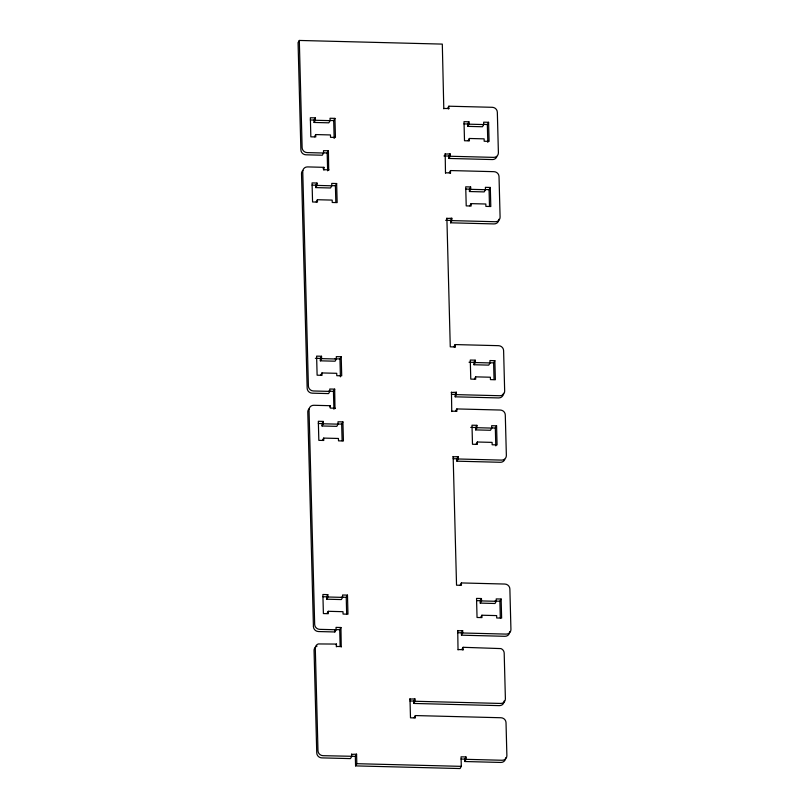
<?xml version="1.0" encoding="UTF-8"?>
<svg xmlns="http://www.w3.org/2000/svg" width="809" height="809" viewBox="0 0 809 809"><rect width="100%" height="100%" fill="white"/><g stroke="black" fill="none" stroke-linecap="round" stroke-linejoin="round"><path stroke-width="1.21" d="M443.797 108.821L442.311 44.101L299.31 40.45L298.066 42.644L300.887 149.908A4.985 4.692 29.6 0 0 305.923 154.802L322.316 155.217L323.56 153.022L323.499 150.646L328.414 150.767L328.707 170.203M314.023 120.076L315.267 117.881L310.353 117.75L310.848 136.822L315.773 136.943L315.702 134.567L330.456 134.941L330.517 137.328L335.442 137.449L334.936 118.377L330.021 118.256L330.082 120.642L328.838 122.826L314.084 122.452L314.023 120.076L310.332 119.975M314.084 122.452L315.328 120.258L315.267 117.881M314.458 136.761L315.702 134.567M334.157 138.45L333.692 120.571L334.936 118.377M327.645 170.841L327.17 152.962L328.414 150.767M323.104 168.788L323.944 167.332L307.551 166.907A4.985 4.702 29.6 0 0 302.758 171.559L308.401 386.085A4.985 4.692 29.6 0 0 313.447 390.98L329.829 391.394L329.769 389.018L334.683 389.139L334.977 408.575M323.792 170.082L323.944 167.332M315.732 185.231L316.986 183.036L312.062 182.905L312.567 201.977L317.482 202.098L317.421 199.722L332.175 200.096L332.236 202.483L337.151 202.604L336.645 183.532L331.73 183.41L331.791 185.797L330.547 187.981L315.803 187.607L315.732 185.231L312.052 185.13M315.803 187.607L317.047 185.413L316.986 183.036M316.177 201.916L317.421 199.722M335.846 202.412L335.401 185.726L336.645 183.532M447.61 108.396L448.853 106.201L492.287 107.304A4.985 4.692 29.6 0 1 497.333 112.198L498.395 152.719A4.985 4.692 29.6 0 1 493.601 157.371L450.168 156.258L448.924 158.453L492.357 159.555A4.985 4.692 29.6 0 0 496.847 156.663M448.712 108.952L448.853 106.201M320.293 358.438L321.537 356.253L316.622 356.122L317.118 375.194L322.043 375.315L321.972 372.939L336.726 373.313L336.787 375.689L341.711 375.821L341.206 356.749L336.291 356.627L336.352 359.004L335.108 361.198L320.354 360.824L320.293 358.438L315.379 358.316M320.354 360.824L321.598 358.63L321.537 356.253M444.99 154.114L450.107 153.872L450.168 156.258M320.728 375.123L321.972 372.939M448.924 158.453L448.864 156.066L450.107 153.872M467.673 123.989L468.917 121.795L464.002 121.674L464.508 140.746L469.422 140.867L469.362 138.481L484.116 138.855L484.176 141.241L489.091 141.373L488.585 122.301L483.671 122.169L483.731 124.556L482.488 126.75L467.733 126.376L467.673 123.989L463.992 123.898M467.733 126.376L468.987 124.181L468.917 121.795M340.427 376.822L339.962 358.943L341.206 356.749M445.486 173.187L445.193 153.75M449.308 172.752L450.552 170.557L493.986 171.67A4.985 4.702 29.6 0 1 499.022 176.554L500.093 217.085A4.985 4.692 29.6 0 1 495.3 221.727L451.867 220.614L450.623 222.809L494.056 223.921A4.985 4.692 29.6 0 0 498.84 219.279M468.118 140.675L469.362 138.481M450.401 173.308L450.552 170.557M329.829 391.394L328.585 393.589L312.193 393.174A4.985 4.692 29.6 0 1 307.157 388.28L301.514 173.743A4.985 4.702 29.6 0 1 302.859 170.416M333.915 409.212L333.439 391.334L334.683 389.139M487.817 142.374L487.342 124.495L488.585 122.301M329.587 406.796L330.214 405.703L313.821 405.279A4.985 4.702 29.6 0 0 309.028 409.92L314.671 624.457A4.985 4.692 29.6 0 0 319.717 629.351L336.099 629.766L336.038 627.38L340.953 627.511L341.246 646.947M322.002 423.592L323.256 421.408L318.331 421.277L318.837 440.349L323.752 440.47L323.691 438.094L338.445 438.468L338.506 440.844L343.421 440.976L342.915 421.904L338 421.782L338.061 424.159L336.817 426.353L322.073 425.979L322.002 423.592L318.321 423.501M322.073 425.979L323.317 423.785L323.256 421.408M446.679 218.47L451.806 218.228L451.867 220.614M322.447 440.278L323.691 438.094M450.623 222.809L450.552 220.422L451.806 218.228M469.392 189.144L470.636 186.95L465.721 186.828L466.217 205.891L471.141 206.022L471.071 203.635L485.825 204.01L485.885 206.396L490.8 206.517L490.305 187.455L485.39 187.324L485.451 189.71L484.207 191.905L469.453 191.531L469.392 189.144L465.701 189.053M469.453 191.531L470.696 189.336L470.636 186.95M342.116 440.784L341.671 424.098L342.915 421.904M469.827 205.83L471.071 203.635M489.496 206.335L489.061 189.65L490.305 187.455M453.879 346.758L455.123 344.573L498.556 345.676A4.985 4.692 29.6 0 1 503.602 350.57L504.664 391.091A4.985 4.692 29.6 0 1 499.871 395.732L456.438 394.63L455.194 396.814L498.627 397.927A4.985 4.692 29.6 0 0 503.42 393.285M454.982 347.314L455.123 344.573M326.563 596.809L327.807 594.615L322.892 594.494L323.388 613.566L328.312 613.687L328.242 611.301L342.996 611.685L343.056 614.061L347.971 614.193L347.476 595.121L342.561 594.999L342.622 597.376L341.378 599.57L326.624 599.196L326.563 596.809L322.872 596.718M326.624 599.196L327.867 597.002L327.807 594.615M451.26 392.486L456.377 392.244L456.438 394.63M326.998 613.495L328.242 611.301M455.194 396.814L455.133 394.438L456.377 392.244M473.943 362.361L475.186 360.167L470.272 360.045L470.777 379.108L475.692 379.239L475.631 376.852L490.375 377.227L490.446 379.613L495.361 379.734L494.855 360.672L489.941 360.541L490.001 362.928L488.757 365.122L474.003 364.748L473.943 362.361L469.028 362.23M474.003 364.748L475.257 362.553L475.186 360.167M346.667 614.001L346.232 597.315L347.476 595.121M451.756 411.548L451.462 392.112M455.568 411.124L456.822 408.929L500.255 410.032A4.985 4.702 29.6 0 1 505.291 414.926L506.363 455.457A4.985 4.692 29.6 0 1 501.57 460.099L458.137 458.986L456.893 461.181L500.326 462.283A4.985 4.692 29.6 0 0 504.816 459.391M474.387 379.047L475.631 376.852M313.427 626.651A4.985 4.692 29.6 0 0 318.463 631.546L334.855 631.96L336.099 629.766M340.144 646.391L339.709 629.705L340.953 627.511M494.046 379.552L493.611 362.857L494.855 360.672M336.059 644.803L336.473 644.065L318.291 643.944A4.996 4.702 29.6 0 0 315.298 648.292L317.988 750.792A4.985 4.692 29.6 0 0 323.034 755.687L355.323 756.354L356.567 754.16L351.45 754.403M336.332 646.816L336.473 644.065M452.949 456.842L458.076 456.6L458.137 458.986M456.893 461.181L456.822 458.794L458.076 456.6M475.662 427.516L476.906 425.322L471.991 425.2L472.486 444.262L477.401 444.394L477.34 442.007L492.094 442.381L492.155 444.768L497.07 444.889L496.574 425.827L491.66 425.696L491.72 428.082L490.476 430.277L475.722 429.903L475.662 427.516L470.737 427.385M475.722 429.903L476.966 427.708L476.906 425.322M476.096 444.202L477.34 442.007M495.796 445.89L495.33 428.012L496.574 425.827M505.635 757.8A4.985 4.692 29.6 0 1 500.842 762.442L464.791 761.522L466.035 759.327L465.974 756.951L461.059 756.819L461.302 766.356L460.058 768.55L355.576 765.89L356.82 763.696L356.567 754.16M460.149 585.129L461.393 582.935L504.826 584.047A4.985 4.692 29.6 0 1 509.872 588.942L510.934 629.463A4.985 4.692 29.6 0 1 506.141 634.104L462.708 632.992L461.464 635.186L504.897 636.299A4.985 4.692 29.6 0 0 509.69 631.657M409.779 699.118L414.896 698.875L414.966 701.261L413.712 703.446L499.355 705.63A4.985 4.692 29.6 0 0 504.138 700.988M413.712 703.446L413.652 701.069L414.896 698.875M457.52 630.848L462.647 630.615L462.708 632.992M461.464 635.186L461.403 632.81L462.647 630.615M480.212 600.733L481.456 598.539L476.541 598.407L477.047 617.479L481.962 617.611L481.901 615.224L496.645 615.598L496.716 617.985L501.631 618.106L501.125 599.034L496.21 598.913L496.271 601.299L495.027 603.494L480.273 603.109L480.212 600.733L476.531 600.632M414.097 717.755L415.341 715.561L500.973 717.745A4.985 4.702 29.6 0 1 506.019 722.639L506.879 755.606A4.985 4.692 29.6 0 1 502.096 760.258L466.035 759.327M480.273 603.109L481.527 600.925L481.456 598.539M458.025 649.92L457.732 630.484M461.838 649.496L463.092 647.301L500.963 648.596A4.996 4.702 29.6 0 1 504.189 653.116L505.392 698.794A4.985 4.692 29.6 0 1 500.599 703.446L414.966 701.261M480.657 617.419L481.901 615.224M462.94 650.052L463.092 647.301M500.316 617.914L499.881 601.229L501.125 599.034M464.791 761.522L464.73 759.145L465.974 756.951M443.999 108.457L448.924 108.578M330.001 120.48L333.692 120.571M483.651 124.394L487.342 124.495M315.328 120.258L330.082 120.642M468.987 124.181L483.731 124.556M323.489 152.871L327.17 152.962M443.949 155.945L448.864 156.066M323.56 153.022L307.177 152.608A4.985 4.692 29.6 0 1 302.131 147.713L299.31 40.45M324.004 169.718L328.919 169.839M445.698 172.813L450.613 172.944M331.72 185.635L335.401 185.726M485.37 189.549L489.061 189.65M317.047 185.413L331.791 185.797M470.696 189.336L485.451 189.71M445.638 220.301L450.552 220.422M455.184 346.95L450.269 346.828L446.881 218.106M335.047 358.822L339.962 358.943M489.92 362.766L493.611 362.857M321.598 358.63L336.352 359.004M475.257 362.553L490.001 362.928M328.525 391.202L333.439 391.334M451.442 394.337L455.133 394.438M335.189 408.211L330.274 408.08L330.214 405.703M451.968 411.184L456.883 411.316L456.822 408.929M337.99 424.007L341.671 424.098M491.639 427.921L495.33 428.012M323.317 423.785L338.061 424.159M476.966 427.708L491.72 428.082M453.141 458.703L456.822 458.794M341.307 597.184L346.232 597.315M494.966 601.107L499.881 601.229M327.867 597.002L342.622 597.376M481.527 600.925L496.271 601.299M334.795 629.574L339.709 629.705M457.712 632.709L461.403 632.81M336.544 646.452L341.459 646.583M458.238 649.556L463.152 649.678M409.961 700.968L413.652 701.069M461.039 759.044L464.73 759.145M356.82 763.696L461.302 766.356M461.393 582.935L461.454 585.322L456.539 585.2L453.151 456.478M415.341 715.561L415.401 717.947L410.487 717.816L409.981 698.743M355.323 756.354L355.576 765.89M351.652 754.028L351.713 756.415L350.469 758.609L321.79 757.881A4.985 4.692 29.6 0 1 316.754 752.987L314.054 650.487A4.996 4.702 29.6 0 1 317.037 646.138M334.805 630.171L334.855 631.96M313.427 626.651L307.784 412.115A4.985 4.702 29.6 0 1 309.129 408.788"/></g></svg>
